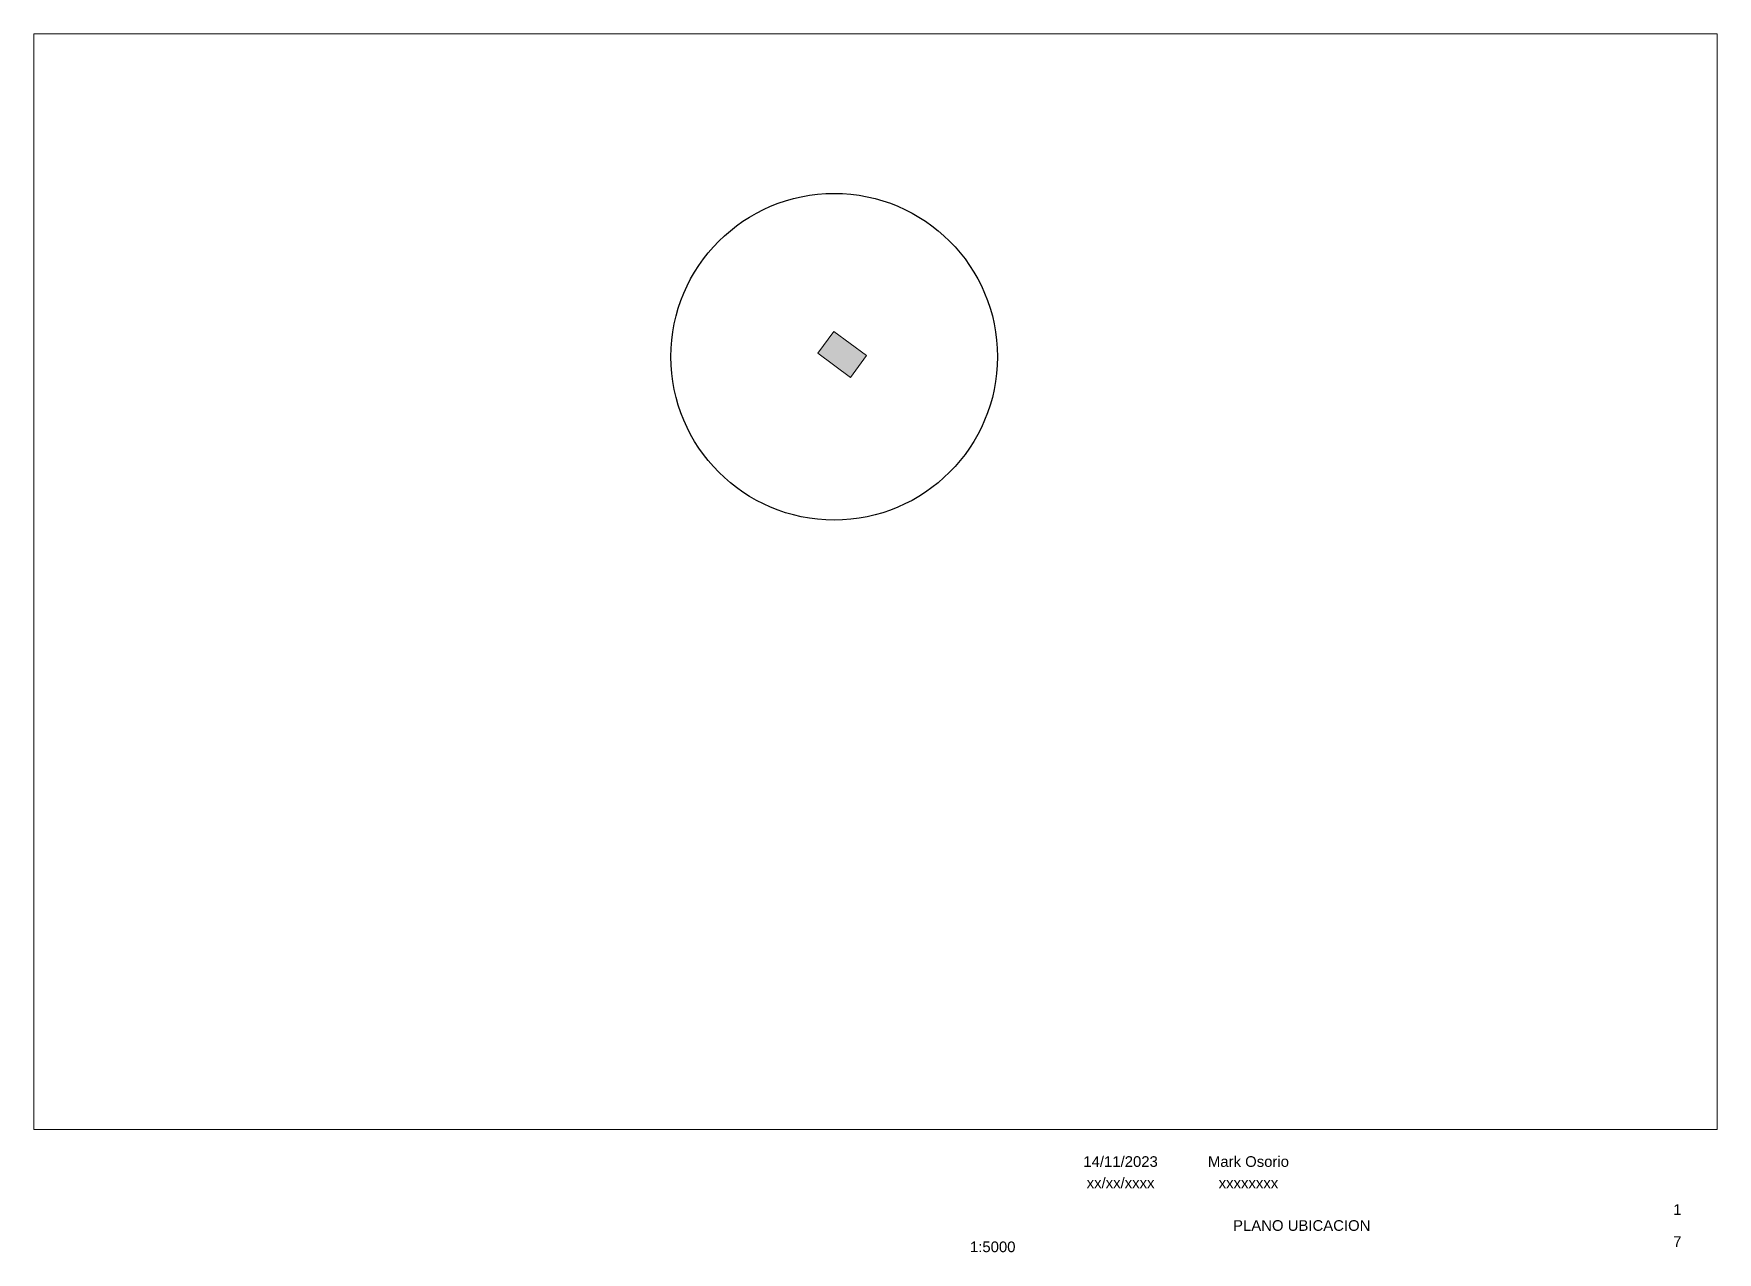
# Paper-space layout 'PLANO UBICACION' of a CAD drawing. Header units: millimetres. Extents: x 20 to 415, y 6 to 292.
# The model-space entities are those that its viewports show. They can reach past a viewport. Long polylines and large blocks are cut down to what shows.
import ezdxf

# ---------------------------------------------------------------- set-up
doc = ezdxf.new("R2010")
doc.units = ezdxf.units.MM
doc.layers.add('1. MURO', color=1, linetype='Continuous', lineweight=0)
doc.layers.add('caj_Texto_Editar', color=6, linetype='Continuous')
doc.layers.add('Localizacion', color=1, linetype='Continuous')
doc.styles.get("Standard").update_dxf_attribs({"font": 'arial.ttf'})

# ---------------------------------------------------------------- blocks, each defined once
blk = doc.blocks.new('A$Cc3abeaf8')
at = {"layer": '1. MURO'}
blk.add_lwpolyline([(-47780, 31620), (0, 31620), (0, 0), (-47780, 0)], close=True, dxfattribs=at)

msp = doc.modelspace()

# ---------------------------------------------------------------- hatches: boundary and pattern name
h = msp.add_hatch(color=256)
h.dxf.hatch_style = 1
h.paths.add_polyline_path([(1146943741.501467, 9827226082.018108), (1146905203.205917, 9827254326.865486), (1146886511.638467, 9827228823.412024), (1146925049.934017, 9827200578.564646)])

# ---------------------------------------------------------------- linework, layer by layer
at = {"layer": 'Localizacion'}
msp.add_circle((1146905780.786242, 9827224821.571972), 191528.870598, dxfattribs=at)

# ---------------------------------------------------------------- block references
at = {"rotation": 323.7621847996954}
msp.add_blockref('A$Cc3abeaf8', (1146925049.934017, 9827200578.564646), dxfattribs=at)

psp = doc.layouts.new('PLANO UBICACION')

# ---------------------------------------------------------------- texts
at = {"layer": 'caj_Texto_Editar', "char_height": 2.5}
for s, insert, width, attachment_point in [('\\pxqc;14/11/2023', (275, 27.5), 30, 5), ('\\pxqc;Mark Osorio', (305, 27.5), 30, 5), ('\\pxqc;xx/xx/xxxx', (275, 22.5), 30, 5), ('\\pxqc;xxxxxxxx', (305, 22.5), 30, 5), ('\\pxqc;1', (415, 16.25), 18.75, 6), ('\\pxqc;PLANO UBICACION', (317.5, 12.5), 115, 5), ('\\pxqc;1:5000', (245, 7.5), 30, 5), ('\\pxqc;7', (415, 8.75), 18.75, 6)]:
    psp.add_mtext(s, dxfattribs=dict(at, insert=insert, width=width, attachment_point=attachment_point))

# ---------------------------------------------------------------- viewports
at = {"layer": '0'}
psp.add_viewport(center=(217.5, 163.5), size=(395, 257), view_center_point=(1146954213.478295, 9826961083.585743), view_height=1284999.99470117, dxfattribs=at)

doc.saveas('drawing.dxf')
